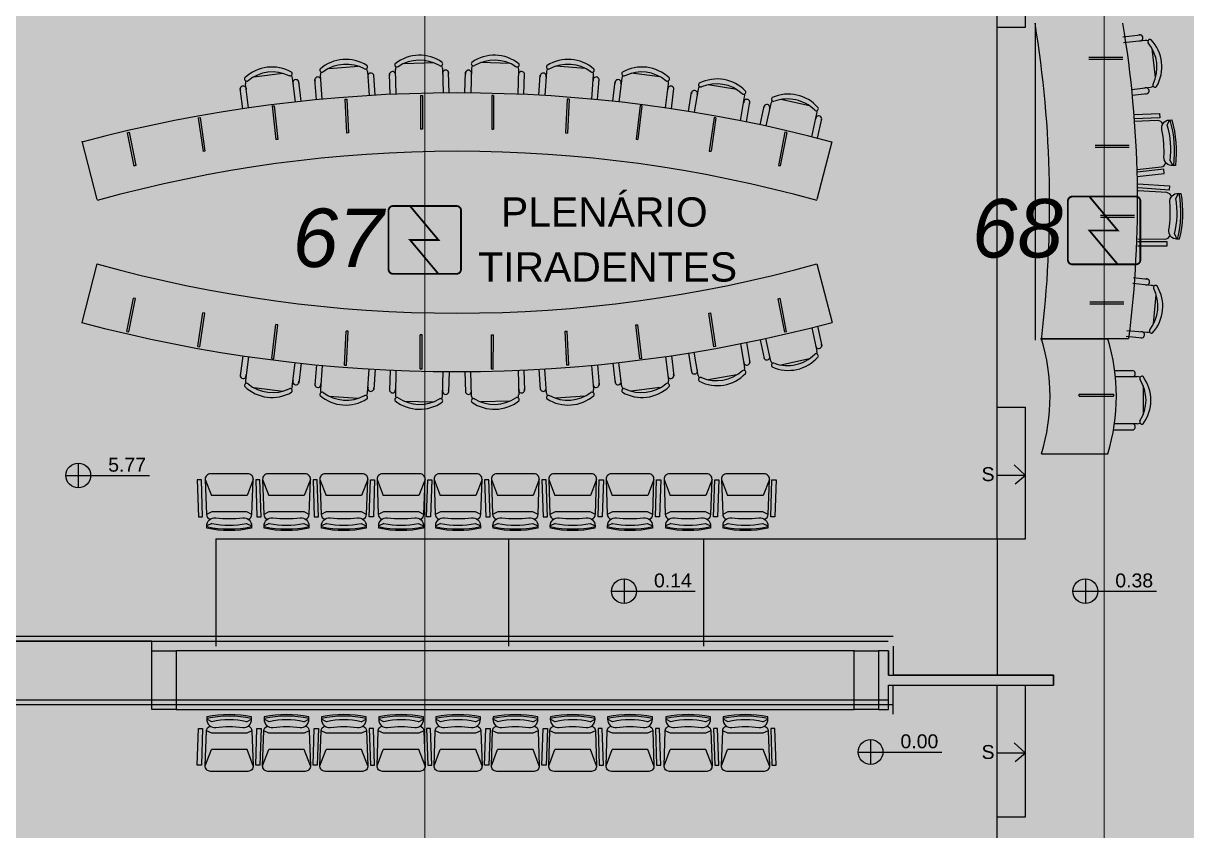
# Model space of a CAD drawing. Header units: metres. Extents: x -331 to 2982, y 362 to 2539.
# Drawn here: x 858.07 to 869.99, y 1569.88 to 1578.16 of the extents above; entities that cross this region are included whole.
import ezdxf

# ---------------------------------------------------------------- set-up
doc = ezdxf.new("R2010")
doc.units = ezdxf.units.M
doc.layers.add('_salas', color=251, linetype='Continuous', plot=False)
for name, color, linetype in [('ALV', 251, 'Continuous'), ('Cota Nivel', 251, 'Continuous'), ('Det', 251, 'Continuous'), ('DET. FUMAÇA', 1, 'Continuous'), ('Div', 251, 'Continuous'), ('Est', 251, 'Continuous'), ('Mob', 251, 'Continuous'), ('Pis', 251, 'Continuous'), ('Texto_Salas', 251, 'Continuous')]:
    doc.layers.add(name, color=color, linetype=linetype)
doc.styles.add('ALESP1', font='arial.ttf')
doc.styles.add('DESTAQUE', font='arial.ttf', dxfattribs={"height": 0.4})
doc.styles.add('X3G_ENTITY_1416AA13', font='arial.ttf', dxfattribs={"height": 0.6})
doc.styles.add('X3G_ENTITY_1416AA1C', font='arial.ttf', dxfattribs={"height": 0.6})

# ---------------------------------------------------------------- blocks, each defined once
blk = doc.blocks.new('Detector de fumaça')
at = {"layer": 'DET. FUMAÇA', "linetype": 'Continuous', "lineweight": 15, "const_width": 0.0187}
blk.add_lwpolyline([(774.599, 539.816), (775.249, 539.816, -0.414214), (775.296, 539.769), (775.296, 539.167, -0.414214), (775.249, 539.12), (774.599, 539.12, -0.414214), (774.553, 539.167), (774.553, 539.769, -0.414214)], format="xyb", close=True, dxfattribs=at)
blk.add_lwpolyline([(774.773, 539.816), (775.064, 539.468), (774.773, 539.468), (775.064, 539.12)], dxfattribs=at)

msp = doc.modelspace()

# ---------------------------------------------------------------- hatches: boundary and pattern name
at = {"layer": '_salas', "transparency": 33554559}
h = msp.add_hatch(color=256, dxfattribs=at)
h.dxf.hatch_style = 1
h.paths.add_polyline_path([(870.318, 1588.071), (866.698, 1588.071), (849.658, 1588.071), (849.658, 1588.221), (849.558, 1588.221), (849.558, 1587.643), (849.558, 1576.021), (849.558, 1572.371), (849.558, 1563.321), (850.458, 1563.321), (850.458, 1556.077), (849.233, 1556.077), (849.233, 1556.971), (849.583, 1556.971), (849.583, 1557.071), (849.183, 1557.071), (846.433, 1557.071), (846.033, 1557.071), (846.033, 1556.971), (846.383, 1556.971), (846.383, 1556.077), (845.258, 1556.077), (845.258, 1560.771), (818.108, 1560.771), (818.108, 1560.671), (818.108, 1552.611), (870.318, 1552.611)])
h = msp.add_hatch(color=256, dxfattribs=at)
h.dxf.hatch_style = 1
h.paths.add_polyline_path([(870.339, 1587.991), (866.719, 1587.991), (849.679, 1587.991), (849.679, 1588.141), (849.579, 1588.141), (849.579, 1587.563), (849.579, 1575.941), (849.579, 1572.291), (849.579, 1563.241), (850.479, 1563.241), (850.479, 1555.997), (849.254, 1555.997), (849.254, 1556.891), (849.604, 1556.891), (849.604, 1556.991), (849.204, 1556.991), (846.454, 1556.991), (846.054, 1556.991), (846.054, 1556.891), (846.404, 1556.891), (846.404, 1555.997), (845.279, 1555.997), (845.279, 1560.691), (818.129, 1560.691), (818.129, 1560.591), (818.129, 1552.531), (870.339, 1552.531)])
at = {"layer": 'Cota Nivel', "ltscale": 0.8}
h = msp.add_hatch(color=251, dxfattribs=at)
h.paths.add_polyline_path([(858.629, 1573.521), (858.629, 1573.647, 0.414214), (858.503, 1573.521)])
h.paths.add_polyline_path([(858.629, 1573.394, 0.414214), (858.756, 1573.521), (858.629, 1573.521)])
h = msp.add_hatch(color=251, dxfattribs=at)
h.paths.add_polyline_path([(864.224, 1572.334), (864.224, 1572.46, 0.414214), (864.098, 1572.334)])
h.paths.add_polyline_path([(864.224, 1572.207, 0.414214), (864.351, 1572.334), (864.224, 1572.334)])
h = msp.add_hatch(color=251, dxfattribs=at)
h.paths.add_polyline_path([(868.953, 1572.334), (868.953, 1572.46, 0.414214), (868.826, 1572.334)])
h.paths.add_polyline_path([(868.953, 1572.207, 0.414214), (869.08, 1572.334), (868.953, 1572.334)])
h = msp.add_hatch(color=251, dxfattribs=at)
h.paths.add_polyline_path([(866.751, 1570.684), (866.751, 1570.81, 0.414214), (866.624, 1570.684)])
h.paths.add_polyline_path([(866.751, 1570.557, 0.414214), (866.878, 1570.684), (866.751, 1570.684)])

# ---------------------------------------------------------------- linework, layer by layer
at = {"layer": '_salas'}
msp.add_line((868.438, 1578.16), (868.438, 1574.91), dxfattribs=at)
at = {"layer": 'ALV', "color": 251}
for p, q in [((868.339, 1573.521), (868.224, 1573.63)), ((868.339, 1573.521), (868.049, 1573.521)), ((868.339, 1573.521), (868.232, 1573.432)), ((849.558, 1571.871), (866.983, 1571.871)), ((849.658, 1571.821), (866.933, 1571.821)), ((866.984, 1571.771), (866.984, 1571.471)), ((866.934, 1571.721), (866.834, 1571.721)), ((866.934, 1571.721), (866.934, 1571.471)), ((866.934, 1571.471), (866.934, 1571.721)), ((866.934, 1571.471), (868.626, 1571.471)), ((868.626, 1571.471), (866.984, 1571.471)), ((868.626, 1571.471), (868.626, 1571.371)), ((868.626, 1571.371), (868.626, 1571.471)), ((866.934, 1571.371), (868.626, 1571.371)), ((866.934, 1571.121), (866.934, 1571.371)), ((866.984, 1571.071), (866.984, 1571.371)), ((866.984, 1571.371), (868.626, 1571.371)), ((849.558, 1571.171), (866.983, 1571.171)), ((849.658, 1571.221), (866.933, 1571.221)), ((866.834, 1571.121), (866.934, 1571.121))]:
    msp.add_line(p, q, dxfattribs=at)
for points in [[(859.383, 1571.821), (852.433, 1571.821), (852.433, 1571.221), (859.383, 1571.221)], [(866.584, 1571.721), (859.634, 1571.721), (859.634, 1571.121), (866.584, 1571.121)]]:
    msp.add_lwpolyline(points, close=True, dxfattribs=at)
at = {"layer": 'Cota Nivel', "color": 251, "ltscale": 0.8}
for p, q in [((858.629, 1573.647), (858.629, 1573.394)), ((858.503, 1573.521), (859.36, 1573.521)), ((864.224, 1572.46), (864.224, 1572.207)), ((868.953, 1572.46), (868.953, 1572.207)), ((864.098, 1572.334), (864.954, 1572.334)), ((868.826, 1572.334), (869.683, 1572.334)), ((866.751, 1570.81), (866.751, 1570.557)), ((866.624, 1570.684), (867.481, 1570.684))]:
    msp.add_line(p, q, dxfattribs=at)
for centre in [(858.629, 1573.521), (864.224, 1572.334), (868.953, 1572.334), (866.751, 1570.684)]:
    msp.add_circle(centre, 0.127, dxfattribs=at)
at = {"layer": 'Det', "color": 251}
for q in [(868.049, 1570.671), (868.224, 1570.78), (868.232, 1570.582)]:
    msp.add_line((868.339, 1570.671), q, dxfattribs=at)
at = {"layer": 'Div', "color": 150, "linetype": 'Continuous', "lineweight": 0}
for p, q in [((862.181, 1584.348), (862.181, 1567.643)), ((869.145, 1567.643), (869.145, 1583.98))]:
    msp.add_line(p, q, dxfattribs=at)
at = {"layer": 'Est', "color": 251}
for points in [[(859.384, 1571.121), (859.384, 1571.721), (859.634, 1571.721), (859.634, 1571.121)], [(866.584, 1571.121), (866.584, 1571.721), (866.834, 1571.721), (866.834, 1571.121)]]:
    msp.add_lwpolyline(points, close=True, dxfattribs=at)
at = {"layer": 'Mob', "color": 251}
for p, q in [((869.337, 1578.019), (869.517, 1578.04)), ((869.567, 1577.984), (869.344, 1577.958)), ((869.672, 1577.602), (869.637, 1577.9)), ((861.2, 1577.697), (861.498, 1577.719)), ((861.97, 1577.748), (862.269, 1577.756)), ((863.054, 1577.748), (862.755, 1577.756)), ((863.824, 1577.697), (863.525, 1577.719)), ((860.428, 1577.61), (860.725, 1577.646)), ((860.823, 1577.598), (860.853, 1577.353)), ((861.071, 1577.376), (861.055, 1577.583)), ((861.131, 1577.382), (861.112, 1577.63)), ((861.594, 1577.666), (861.612, 1577.419)), ((861.673, 1577.422), (861.658, 1577.628)), ((861.826, 1577.43), (861.82, 1577.641)), ((861.887, 1577.433), (861.88, 1577.685)), ((862.362, 1577.698), (862.369, 1577.445)), ((862.43, 1577.446), (862.424, 1577.657)), ((862.593, 1577.446), (862.599, 1577.657)), ((862.661, 1577.698), (862.654, 1577.445)), ((863.137, 1577.433), (863.144, 1577.685)), ((863.197, 1577.43), (863.203, 1577.641)), ((863.35, 1577.422), (863.365, 1577.628)), ((863.43, 1577.666), (863.411, 1577.419)), ((863.893, 1577.382), (863.911, 1577.63)), ((863.953, 1577.376), (863.968, 1577.583)), ((864.2, 1577.598), (864.17, 1577.353)), ((864.595, 1577.61), (864.298, 1577.646)), ((860.315, 1577.283), (860.29, 1577.49)), ((860.374, 1577.292), (860.344, 1577.539)), ((860.914, 1577.36), (860.889, 1577.563)), ((864.109, 1577.36), (864.134, 1577.563)), ((864.649, 1577.292), (864.679, 1577.539)), ((864.709, 1577.283), (864.734, 1577.49)), ((864.985, 1577.485), (864.944, 1577.246)), ((865.38, 1577.479), (865.085, 1577.529)), ((869.428, 1577.481), (869.622, 1577.503)), ((864.884, 1577.256), (864.917, 1577.453)), ((865.419, 1577.16), (865.46, 1577.404)), ((865.478, 1577.148), (865.513, 1577.352)), ((866.124, 1577.313), (865.832, 1577.377)), ((869.434, 1577.421), (869.587, 1577.438)), ((865.619, 1577.119), (865.661, 1577.31)), ((865.73, 1577.338), (865.678, 1577.106)), ((866.149, 1576.995), (866.201, 1577.235)), ((866.207, 1576.981), (866.251, 1577.18)), ((869.793, 1577.113), (869.814, 1577.167)), ((869.822, 1576.75), (869.851, 1576.7)), ((869.88, 1576.362), (869.907, 1576.414)), ((869.867, 1575.998), (869.89, 1575.945)), ((869.628, 1575.471), (869.439, 1575.489)), ((869.445, 1575.55), (869.591, 1575.536)), ((869.651, 1575.075), (869.68, 1575.374)), ((866.148, 1575.036), (866.201, 1574.797)), ((866.207, 1575.051), (866.251, 1574.852)), ((869.379, 1575.009), (869.582, 1574.99)), ((865.419, 1574.872), (865.46, 1574.628)), ((865.478, 1574.884), (865.513, 1574.68)), ((865.619, 1574.913), (865.661, 1574.722)), ((865.729, 1574.694), (865.678, 1574.926)), ((869.37, 1574.949), (869.534, 1574.933)), ((860.315, 1574.749), (860.289, 1574.542)), ((860.374, 1574.74), (860.344, 1574.493)), ((864.649, 1574.74), (864.679, 1574.493)), ((864.709, 1574.749), (864.734, 1574.542)), ((864.884, 1574.776), (864.917, 1574.579)), ((864.984, 1574.547), (864.944, 1574.786)), ((860.823, 1574.434), (860.853, 1574.678)), ((860.914, 1574.672), (860.889, 1574.469)), ((861.071, 1574.656), (861.055, 1574.449)), ((861.131, 1574.65), (861.112, 1574.402)), ((861.594, 1574.366), (861.612, 1574.613)), ((861.673, 1574.61), (861.658, 1574.404)), ((861.826, 1574.602), (861.82, 1574.391)), ((863.197, 1574.602), (863.203, 1574.391)), ((863.35, 1574.61), (863.365, 1574.404)), ((863.429, 1574.366), (863.411, 1574.613)), ((863.892, 1574.65), (863.911, 1574.402)), ((863.953, 1574.656), (863.968, 1574.449)), ((864.109, 1574.672), (864.134, 1574.469)), ((864.2, 1574.434), (864.17, 1574.678)), ((866.124, 1574.719), (865.832, 1574.654)), ((861.886, 1574.599), (861.88, 1574.347)), ((862.362, 1574.334), (862.369, 1574.587)), ((862.43, 1574.586), (862.424, 1574.375)), ((862.593, 1574.586), (862.599, 1574.375)), ((862.661, 1574.334), (862.654, 1574.587)), ((863.137, 1574.599), (863.144, 1574.347)), ((865.38, 1574.553), (865.085, 1574.503)), ((869.253, 1574.596), (869.442, 1574.596)), ((869.26, 1574.535), (869.485, 1574.535)), ((860.428, 1574.422), (860.725, 1574.385)), ((864.595, 1574.422), (864.298, 1574.385)), ((869.545, 1574.443), (869.545, 1574.143)), ((861.199, 1574.335), (861.498, 1574.313)), ((861.97, 1574.284), (862.269, 1574.276)), ((863.054, 1574.284), (862.755, 1574.276)), ((863.824, 1574.335), (863.525, 1574.313)), ((869.484, 1574.051), (869.251, 1574.051)), ((869.241, 1573.99), (869.441, 1573.99)), ((859.931, 1573.481), (859.994, 1573.315)), ((860.519, 1573.481), (860.581, 1573.315)), ((861.106, 1573.481), (861.169, 1573.315)), ((861.694, 1573.481), (861.756, 1573.315)), ((862.277, 1573.481), (862.34, 1573.315)), ((862.865, 1573.481), (862.928, 1573.315)), ((863.452, 1573.481), (863.515, 1573.315)), ((864.04, 1573.481), (864.103, 1573.315)), ((864.635, 1573.481), (864.698, 1573.315)), ((865.223, 1573.481), (865.286, 1573.315)), ((859.997, 1573.148), (859.943, 1573.122)), ((860.356, 1573.148), (859.997, 1573.148)), ((860.41, 1573.122), (860.356, 1573.148)), ((860.584, 1573.148), (860.53, 1573.122)), ((860.944, 1573.148), (860.584, 1573.148)), ((860.997, 1573.122), (860.944, 1573.148)), ((861.172, 1573.148), (861.118, 1573.122)), ((861.531, 1573.148), (861.172, 1573.148)), ((861.585, 1573.122), (861.531, 1573.148)), ((861.759, 1573.148), (861.705, 1573.122)), ((862.119, 1573.148), (861.759, 1573.148)), ((862.172, 1573.122), (862.119, 1573.148)), ((862.343, 1573.148), (862.289, 1573.122)), ((862.702, 1573.148), (862.343, 1573.148)), ((862.756, 1573.122), (862.702, 1573.148)), ((862.93, 1573.148), (862.877, 1573.122)), ((863.29, 1573.148), (862.93, 1573.148)), ((863.344, 1573.122), (863.29, 1573.148)), ((863.518, 1573.148), (863.464, 1573.122)), ((863.877, 1573.148), (863.518, 1573.148)), ((863.931, 1573.122), (863.877, 1573.148)), ((864.105, 1573.148), (864.052, 1573.122)), ((864.465, 1573.148), (864.105, 1573.148)), ((864.519, 1573.122), (864.465, 1573.148)), ((864.701, 1573.148), (864.647, 1573.122)), ((865.06, 1573.148), (864.701, 1573.148)), ((865.114, 1573.122), (865.06, 1573.148)), ((865.288, 1573.148), (865.235, 1573.122)), ((865.648, 1573.148), (865.288, 1573.148)), ((865.702, 1573.122), (865.648, 1573.148)), ((859.998, 1573.028), (859.947, 1573.004)), ((860.355, 1573.028), (860.406, 1573.004)), ((860.585, 1573.028), (860.534, 1573.004)), ((860.942, 1573.028), (860.993, 1573.004)), ((861.173, 1573.028), (861.122, 1573.004)), ((861.53, 1573.028), (861.581, 1573.004)), ((861.761, 1573.028), (861.709, 1573.004)), ((862.117, 1573.028), (862.169, 1573.004)), ((862.344, 1573.028), (862.293, 1573.004)), ((862.701, 1573.028), (862.752, 1573.004)), ((862.932, 1573.028), (862.88, 1573.004)), ((863.289, 1573.028), (863.34, 1573.004)), ((863.519, 1573.028), (863.468, 1573.004)), ((863.876, 1573.028), (863.927, 1573.004)), ((864.107, 1573.028), (864.056, 1573.004)), ((864.464, 1573.028), (864.515, 1573.004)), ((864.702, 1573.028), (864.651, 1573.004)), ((865.059, 1573.028), (865.11, 1573.004)), ((865.29, 1573.028), (865.239, 1573.004)), ((865.647, 1573.028), (865.698, 1573.004)), ((859.998, 1570.995), (859.947, 1571.02)), ((860.355, 1570.995), (860.406, 1571.02)), ((860.585, 1570.995), (860.534, 1571.02)), ((860.942, 1570.995), (860.993, 1571.02)), ((861.173, 1570.995), (861.122, 1571.02)), ((861.53, 1570.995), (861.581, 1571.02)), ((861.761, 1570.995), (861.709, 1571.02)), ((862.117, 1570.995), (862.169, 1571.02)), ((862.344, 1570.995), (862.293, 1571.02)), ((862.701, 1570.995), (862.752, 1571.02)), ((862.932, 1570.995), (862.88, 1571.02)), ((863.289, 1570.995), (863.34, 1571.02)), ((863.519, 1570.995), (863.468, 1571.02)), ((863.876, 1570.995), (863.927, 1571.02)), ((864.107, 1570.995), (864.056, 1571.02)), ((864.464, 1570.995), (864.515, 1571.02)), ((864.702, 1570.995), (864.651, 1571.02)), ((865.059, 1570.995), (865.11, 1571.02)), ((865.29, 1570.995), (865.239, 1571.02)), ((865.647, 1570.995), (865.698, 1571.02)), ((859.997, 1570.876), (859.943, 1570.902)), ((860.356, 1570.876), (859.997, 1570.876)), ((860.41, 1570.902), (860.356, 1570.876)), ((860.584, 1570.876), (860.53, 1570.902)), ((860.944, 1570.876), (860.584, 1570.876)), ((860.997, 1570.902), (860.944, 1570.876)), ((861.172, 1570.876), (861.118, 1570.902)), ((861.531, 1570.876), (861.172, 1570.876)), ((861.585, 1570.902), (861.531, 1570.876)), ((861.759, 1570.876), (861.705, 1570.902)), ((862.119, 1570.876), (861.759, 1570.876)), ((862.172, 1570.902), (862.119, 1570.876)), ((862.343, 1570.876), (862.289, 1570.902)), ((862.702, 1570.876), (862.343, 1570.876)), ((862.756, 1570.902), (862.702, 1570.876)), ((862.93, 1570.876), (862.877, 1570.902)), ((863.29, 1570.876), (862.93, 1570.876)), ((863.344, 1570.902), (863.29, 1570.876)), ((863.518, 1570.876), (863.464, 1570.902)), ((863.877, 1570.876), (863.518, 1570.876)), ((863.931, 1570.902), (863.877, 1570.876)), ((864.105, 1570.876), (864.052, 1570.902)), ((864.465, 1570.876), (864.105, 1570.876)), ((864.519, 1570.902), (864.465, 1570.876)), ((864.701, 1570.876), (864.647, 1570.902)), ((865.06, 1570.876), (864.701, 1570.876)), ((865.114, 1570.902), (865.06, 1570.876)), ((865.288, 1570.876), (865.235, 1570.902)), ((865.648, 1570.876), (865.288, 1570.876)), ((865.702, 1570.902), (865.648, 1570.876)), ((859.931, 1570.543), (859.994, 1570.709)), ((860.519, 1570.543), (860.581, 1570.709)), ((861.106, 1570.543), (861.169, 1570.709)), ((861.694, 1570.543), (861.756, 1570.709)), ((862.277, 1570.543), (862.34, 1570.709)), ((862.865, 1570.543), (862.928, 1570.709)), ((863.452, 1570.543), (863.515, 1570.709)), ((864.04, 1570.543), (864.103, 1570.709)), ((864.635, 1570.543), (864.698, 1570.709)), ((865.223, 1570.543), (865.286, 1570.709))]:
    msp.add_line(p, q, dxfattribs=at)
at = {"layer": 'Mob', "color": 251, "ltscale": 0.8}
for p, q in [((868.988, 1577.811), (869.336, 1577.811)), ((868.988, 1577.791), (869.336, 1577.791)), ((861.362, 1577.381), (861.382, 1577.382)), ((861.362, 1577.381), (861.379, 1577.033)), ((861.382, 1577.382), (861.399, 1577.034)), ((862.137, 1577.42), (862.137, 1577.072)), ((862.137, 1577.42), (862.157, 1577.42)), ((862.157, 1577.42), (862.157, 1577.072)), ((862.867, 1577.42), (862.867, 1577.072)), ((862.887, 1577.42), (862.867, 1577.42)), ((862.887, 1577.42), (862.887, 1577.072)), ((863.642, 1577.382), (863.624, 1577.034)), ((863.662, 1577.381), (863.642, 1577.382)), ((863.662, 1577.381), (863.644, 1577.033)), ((860.616, 1577.312), (860.636, 1577.314)), ((860.616, 1577.312), (860.656, 1576.966)), ((860.636, 1577.314), (860.676, 1576.968)), ((864.388, 1577.315), (864.348, 1576.969)), ((864.407, 1577.313), (864.367, 1576.967)), ((864.407, 1577.313), (864.388, 1577.315)), ((859.857, 1577.19), (859.877, 1577.193)), ((859.857, 1577.19), (859.908, 1576.845)), ((859.877, 1577.193), (859.928, 1576.848)), ((865.147, 1577.193), (865.096, 1576.849)), ((865.166, 1577.191), (865.116, 1576.846)), ((865.166, 1577.191), (865.147, 1577.193)), ((859.131, 1577.037), (859.15, 1577.041)), ((859.131, 1577.037), (859.198, 1576.695)), ((859.15, 1577.041), (859.218, 1576.699)), ((861.399, 1577.034), (861.379, 1577.033)), ((862.157, 1577.072), (862.137, 1577.072)), ((862.867, 1577.072), (862.887, 1577.072)), ((863.624, 1577.034), (863.644, 1577.033)), ((865.873, 1577.041), (865.806, 1576.7)), ((865.893, 1577.038), (865.826, 1576.696)), ((865.893, 1577.038), (865.873, 1577.041)), ((858.665, 1576.951), (858.821, 1576.351)), ((860.676, 1576.968), (860.656, 1576.966)), ((864.348, 1576.969), (864.367, 1576.967)), ((866.354, 1576.942), (866.201, 1576.351)), ((869.054, 1576.91), (869.402, 1576.91)), ((869.054, 1576.89), (869.402, 1576.89)), ((859.928, 1576.848), (859.908, 1576.845)), ((865.096, 1576.849), (865.116, 1576.846)), ((859.218, 1576.699), (859.198, 1576.695)), ((865.806, 1576.7), (865.826, 1576.696)), ((869.107, 1576.191), (869.456, 1576.191)), ((869.107, 1576.171), (869.456, 1576.171)), ((858.821, 1575.691), (858.665, 1575.091)), ((866.201, 1575.691), (866.357, 1575.091)), ((859.128, 1574.997), (859.196, 1575.339)), ((859.148, 1574.993), (859.215, 1575.335)), ((859.215, 1575.335), (859.196, 1575.339)), ((865.803, 1575.334), (865.823, 1575.338)), ((865.871, 1574.992), (865.803, 1575.334)), ((865.89, 1574.996), (865.823, 1575.338)), ((868.999, 1575.302), (869.348, 1575.302)), ((868.999, 1575.282), (869.348, 1575.282)), ((859.855, 1574.844), (859.905, 1575.188)), ((859.874, 1574.841), (859.925, 1575.185)), ((859.925, 1575.185), (859.905, 1575.188)), ((865.094, 1575.185), (865.113, 1575.188)), ((865.144, 1574.84), (865.094, 1575.185)), ((865.164, 1574.843), (865.113, 1575.188)), ((859.128, 1574.997), (859.148, 1574.993)), ((860.614, 1574.722), (860.654, 1575.068)), ((860.633, 1574.719), (860.674, 1575.065)), ((860.674, 1575.065), (860.654, 1575.068)), ((861.359, 1574.653), (861.377, 1575.001)), ((861.397, 1575), (861.377, 1575.001)), ((861.379, 1574.652), (861.397, 1575)), ((862.134, 1574.614), (862.134, 1574.962)), ((862.154, 1574.962), (862.134, 1574.962)), ((862.154, 1574.614), (862.154, 1574.962)), ((862.864, 1574.613), (862.865, 1574.962)), ((862.865, 1574.962), (862.885, 1574.962)), ((862.884, 1574.613), (862.885, 1574.962)), ((863.622, 1575), (863.642, 1575.001)), ((863.639, 1574.652), (863.622, 1575)), ((863.659, 1574.653), (863.642, 1575.001)), ((864.345, 1575.065), (864.365, 1575.067)), ((864.385, 1574.719), (864.345, 1575.065)), ((864.405, 1574.721), (864.365, 1575.067)), ((865.89, 1574.996), (865.871, 1574.992)), ((859.855, 1574.844), (859.874, 1574.841)), ((865.164, 1574.843), (865.144, 1574.84)), ((869.394, 1574.923), (868.494, 1574.923)), ((868.503, 1574.923), (869.183, 1574.923)), ((860.614, 1574.722), (860.633, 1574.719)), ((864.405, 1574.721), (864.385, 1574.719)), ((861.359, 1574.653), (861.379, 1574.652)), ((862.134, 1574.614), (862.154, 1574.614)), ((862.884, 1574.613), (862.864, 1574.613)), ((863.659, 1574.653), (863.639, 1574.652)), ((868.891, 1574.355), (869.24, 1574.355)), ((868.891, 1574.335), (868.891, 1574.355)), ((868.891, 1574.335), (869.24, 1574.335)), ((869.24, 1574.355), (869.24, 1574.335)), ((868.503, 1573.743), (869.183, 1573.743))]:
    msp.add_line(p, q, dxfattribs=at)
at = {"layer": 'Mob', "color": 251}
for points in [[(869.452, 1577.222), (869.713, 1577.233), (869.716, 1577.19), (869.455, 1577.178)], [(869.485, 1576.587), (869.76, 1576.618), (869.757, 1576.662), (869.484, 1576.631)], [(869.492, 1576.514), (869.814, 1576.491), (869.812, 1576.447), (869.494, 1576.47)], [(869.489, 1575.875), (869.791, 1575.875), (869.793, 1575.918), (869.491, 1575.919)], [(860.422, 1573.481), (860.359, 1573.315), (859.994, 1573.315)], [(861.009, 1573.481), (860.946, 1573.315), (860.581, 1573.315)], [(861.597, 1573.481), (861.534, 1573.315), (861.169, 1573.315)], [(862.184, 1573.481), (862.122, 1573.315), (861.756, 1573.315)], [(862.768, 1573.481), (862.705, 1573.315), (862.34, 1573.315)], [(863.355, 1573.481), (863.293, 1573.315), (862.928, 1573.315)], [(863.943, 1573.481), (863.88, 1573.315), (863.515, 1573.315)], [(864.531, 1573.481), (864.468, 1573.315), (864.103, 1573.315)], [(865.126, 1573.481), (865.063, 1573.315), (864.698, 1573.315)], [(865.714, 1573.481), (865.651, 1573.315), (865.286, 1573.315)], [(860.422, 1570.543), (860.359, 1570.709), (859.994, 1570.709)], [(861.009, 1570.543), (860.946, 1570.709), (860.581, 1570.709)], [(861.597, 1570.543), (861.534, 1570.709), (861.169, 1570.709)], [(862.184, 1570.543), (862.122, 1570.709), (861.756, 1570.709)], [(862.768, 1570.543), (862.705, 1570.709), (862.34, 1570.709)], [(863.355, 1570.543), (863.293, 1570.709), (862.928, 1570.709)], [(863.943, 1570.543), (863.88, 1570.709), (863.515, 1570.709)], [(864.531, 1570.543), (864.468, 1570.709), (864.103, 1570.709)], [(865.126, 1570.543), (865.063, 1570.709), (864.698, 1570.709)], [(865.714, 1570.543), (865.651, 1570.709), (865.286, 1570.709)]]:
    msp.add_lwpolyline(points, dxfattribs=at)
for points in [[(869.747, 1577.126, 0.320836), (869.693, 1577.161), (869.457, 1577.151)], [(869.483, 1576.659), (869.73, 1576.686, 0.320836), (869.778, 1576.73)], [(869.835, 1576.381, 0.320836), (869.787, 1576.422), (869.494, 1576.442)], [(869.492, 1575.947), (869.769, 1575.946, 0.320836), (869.821, 1575.983)], [(860.371, 1573.073, 0.320836), (860.41, 1573.122), (860.422, 1573.481, 0.430564), (860.368, 1573.538), (859.985, 1573.538, 0.430564), (859.931, 1573.481), (859.943, 1573.122, 0.320836), (859.981, 1573.073)], [(860.959, 1573.073, 0.320836), (860.997, 1573.122), (861.009, 1573.481, 0.430564), (860.955, 1573.538), (860.572, 1573.538, 0.430564), (860.519, 1573.481), (860.53, 1573.122, 0.320836), (860.569, 1573.073)], [(861.546, 1573.073, 0.320836), (861.585, 1573.122), (861.597, 1573.481, 0.430564), (861.543, 1573.538), (861.16, 1573.538, 0.430564), (861.106, 1573.481), (861.118, 1573.122, 0.320836), (861.157, 1573.073)], [(862.134, 1573.073, 0.320836), (862.172, 1573.122), (862.184, 1573.481, 0.430564), (862.131, 1573.538), (861.747, 1573.538, 0.430564), (861.694, 1573.481), (861.705, 1573.122, 0.320836), (861.744, 1573.073)], [(862.717, 1573.073, 0.320836), (862.756, 1573.122), (862.768, 1573.481, 0.430564), (862.714, 1573.538), (862.331, 1573.538, 0.430564), (862.277, 1573.481), (862.289, 1573.122, 0.320836), (862.328, 1573.073)], [(863.305, 1573.073, 0.320836), (863.344, 1573.122), (863.355, 1573.481, 0.430564), (863.302, 1573.538), (862.919, 1573.538, 0.430564), (862.865, 1573.481), (862.877, 1573.122, 0.320836), (862.915, 1573.073)], [(863.892, 1573.073, 0.320836), (863.931, 1573.122), (863.943, 1573.481, 0.430564), (863.889, 1573.538), (863.506, 1573.538, 0.430564), (863.452, 1573.481), (863.464, 1573.122, 0.320836), (863.503, 1573.073)], [(864.48, 1573.073, 0.320836), (864.519, 1573.122), (864.531, 1573.481, 0.430564), (864.477, 1573.538), (864.094, 1573.538, 0.430564), (864.04, 1573.481), (864.052, 1573.122, 0.320836), (864.09, 1573.073)], [(865.075, 1573.073, 0.320836), (865.114, 1573.122), (865.126, 1573.481, 0.430564), (865.072, 1573.538), (864.689, 1573.538, 0.430564), (864.635, 1573.481), (864.647, 1573.122, 0.320836), (864.686, 1573.073)], [(865.663, 1573.073, 0.320836), (865.702, 1573.122), (865.714, 1573.481, 0.430564), (865.66, 1573.538), (865.277, 1573.538, 0.430564), (865.223, 1573.481), (865.235, 1573.122, 0.320836), (865.273, 1573.073)], [(860.371, 1570.951, -0.320836), (860.41, 1570.902), (860.422, 1570.543, -0.430564), (860.368, 1570.486), (859.985, 1570.486, -0.430564), (859.931, 1570.543), (859.943, 1570.902, -0.320836), (859.981, 1570.951)], [(860.959, 1570.951, -0.320836), (860.997, 1570.902), (861.009, 1570.543, -0.430564), (860.955, 1570.486), (860.572, 1570.486, -0.430564), (860.519, 1570.543), (860.53, 1570.902, -0.320836), (860.569, 1570.951)], [(861.546, 1570.951, -0.320836), (861.585, 1570.902), (861.597, 1570.543, -0.430564), (861.543, 1570.486), (861.16, 1570.486, -0.430564), (861.106, 1570.543), (861.118, 1570.902, -0.320836), (861.157, 1570.951)], [(862.134, 1570.951, -0.320836), (862.172, 1570.902), (862.184, 1570.543, -0.430564), (862.131, 1570.486), (861.747, 1570.486, -0.430564), (861.694, 1570.543), (861.705, 1570.902, -0.320836), (861.744, 1570.951)], [(862.717, 1570.951, -0.320836), (862.756, 1570.902), (862.768, 1570.543, -0.430564), (862.714, 1570.486), (862.331, 1570.486, -0.430564), (862.277, 1570.543), (862.289, 1570.902, -0.320836), (862.328, 1570.951)], [(863.305, 1570.951, -0.320836), (863.344, 1570.902), (863.355, 1570.543, -0.430564), (863.302, 1570.486), (862.919, 1570.486, -0.430564), (862.865, 1570.543), (862.877, 1570.902, -0.320836), (862.915, 1570.951)], [(863.892, 1570.951, -0.320836), (863.931, 1570.902), (863.943, 1570.543, -0.430564), (863.889, 1570.486), (863.506, 1570.486, -0.430564), (863.452, 1570.543), (863.464, 1570.902, -0.320836), (863.503, 1570.951)], [(864.48, 1570.951, -0.320836), (864.519, 1570.902), (864.531, 1570.543, -0.430564), (864.477, 1570.486), (864.094, 1570.486, -0.430564), (864.04, 1570.543), (864.052, 1570.902, -0.320836), (864.09, 1570.951)], [(865.075, 1570.951, -0.320836), (865.114, 1570.902), (865.126, 1570.543, -0.430564), (865.072, 1570.486), (864.689, 1570.486, -0.430564), (864.635, 1570.543), (864.647, 1570.902, -0.320836), (864.686, 1570.951)], [(865.663, 1570.951, -0.320836), (865.702, 1570.902), (865.714, 1570.543, -0.430564), (865.66, 1570.486), (865.277, 1570.486, -0.430564), (865.223, 1570.543), (865.235, 1570.902, -0.320836), (865.273, 1570.951)]]:
    msp.add_lwpolyline(points, format="xyb", dxfattribs=at)
for points in [[(869.876, 1576.702), (869.851, 1576.7, -0.46106), (869.759, 1576.786, 0.062207), (869.737, 1577.068, -0.46106), (869.814, 1577.167), (869.839, 1577.168, -0.102212)], [(869.916, 1575.945), (869.89, 1575.945, -0.46106), (869.809, 1576.041, 0.062207), (869.819, 1576.324, -0.46106), (869.907, 1576.414), (869.932, 1576.412, -0.102212)], [(859.948, 1572.979), (859.947, 1573.004, -0.46106), (860.038, 1573.087, 0.062207), (860.315, 1573.087, -0.46106), (860.406, 1573.004), (860.405, 1572.979, -0.102212)], [(860.535, 1572.979), (860.534, 1573.004, -0.46106), (860.625, 1573.087, 0.062207), (860.903, 1573.087, -0.46106), (860.993, 1573.004), (860.993, 1572.979, -0.102212)], [(861.123, 1572.979), (861.122, 1573.004, -0.46106), (861.213, 1573.087, 0.062207), (861.49, 1573.087, -0.46106), (861.581, 1573.004), (861.58, 1572.979, -0.102212)], [(861.71, 1572.979), (861.709, 1573.004, -0.46106), (861.8, 1573.087, 0.062207), (862.078, 1573.087, -0.46106), (862.169, 1573.004), (862.168, 1572.979, -0.102212)], [(862.294, 1572.979), (862.293, 1573.004, -0.46106), (862.384, 1573.087, 0.062207), (862.661, 1573.087, -0.46106), (862.752, 1573.004), (862.751, 1572.979, -0.102212)], [(862.881, 1572.979), (862.88, 1573.004, -0.46106), (862.971, 1573.087, 0.062207), (863.249, 1573.087, -0.46106), (863.34, 1573.004), (863.339, 1572.979, -0.102212)], [(863.469, 1572.979), (863.468, 1573.004, -0.46106), (863.559, 1573.087, 0.062207), (863.836, 1573.087, -0.46106), (863.927, 1573.004), (863.926, 1572.979, -0.102212)], [(864.056, 1572.979), (864.056, 1573.004, -0.46106), (864.146, 1573.087, 0.062207), (864.424, 1573.087, -0.46106), (864.515, 1573.004), (864.514, 1572.979, -0.102212)], [(864.652, 1572.979), (864.651, 1573.004, -0.46106), (864.742, 1573.087, 0.062207), (865.019, 1573.087, -0.46106), (865.11, 1573.004), (865.109, 1572.979, -0.102212)], [(865.239, 1572.979), (865.239, 1573.004, -0.46106), (865.329, 1573.087, 0.062207), (865.607, 1573.087, -0.46106), (865.698, 1573.004), (865.697, 1572.979, -0.102212)], [(859.948, 1571.045), (859.947, 1571.02, 0.46106), (860.038, 1570.937, -0.062207), (860.315, 1570.937, 0.46106), (860.406, 1571.02), (860.405, 1571.045, 0.102212)], [(860.535, 1571.045), (860.534, 1571.02, 0.46106), (860.625, 1570.937, -0.062207), (860.903, 1570.937, 0.46106), (860.993, 1571.02), (860.993, 1571.045, 0.102212)], [(861.123, 1571.045), (861.122, 1571.02, 0.46106), (861.213, 1570.937, -0.062207), (861.49, 1570.937, 0.46106), (861.581, 1571.02), (861.58, 1571.045, 0.102212)], [(861.71, 1571.045), (861.709, 1571.02, 0.46106), (861.8, 1570.937, -0.062207), (862.078, 1570.937, 0.46106), (862.169, 1571.02), (862.168, 1571.045, 0.102212)], [(862.294, 1571.045), (862.293, 1571.02, 0.46106), (862.384, 1570.937, -0.062207), (862.661, 1570.937, 0.46106), (862.752, 1571.02), (862.751, 1571.045, 0.102212)], [(862.881, 1571.045), (862.88, 1571.02, 0.46106), (862.971, 1570.937, -0.062207), (863.249, 1570.937, 0.46106), (863.34, 1571.02), (863.339, 1571.045, 0.102212)], [(863.469, 1571.045), (863.468, 1571.02, 0.46106), (863.559, 1570.937, -0.062207), (863.836, 1570.937, 0.46106), (863.927, 1571.02), (863.926, 1571.045, 0.102212)], [(864.056, 1571.045), (864.056, 1571.02, 0.46106), (864.146, 1570.937, -0.062207), (864.424, 1570.937, 0.46106), (864.515, 1571.02), (864.514, 1571.045, 0.102212)], [(864.652, 1571.045), (864.651, 1571.02, 0.46106), (864.742, 1570.937, -0.062207), (865.019, 1570.937, 0.46106), (865.11, 1571.02), (865.109, 1571.045, 0.102212)], [(865.239, 1571.045), (865.239, 1571.02, 0.46106), (865.329, 1570.937, -0.062207), (865.607, 1570.937, 0.46106), (865.698, 1571.02), (865.697, 1571.045, 0.102212)]]:
    msp.add_lwpolyline(points, format="xyb", close=True, dxfattribs=at)
for points in [[(859.848, 1573.476), (859.86, 1573.098), (859.903, 1573.098), (859.891, 1573.476)], [(859.848, 1573.476), (859.86, 1573.098), (859.903, 1573.098), (859.891, 1573.476)], [(860.449, 1573.476), (860.461, 1573.098), (860.504, 1573.098), (860.492, 1573.476)], [(861.036, 1573.476), (861.049, 1573.098), (861.092, 1573.098), (861.079, 1573.476)], [(861.667, 1573.476), (861.654, 1573.098), (861.611, 1573.098), (861.624, 1573.476)], [(861.667, 1573.476), (861.654, 1573.098), (861.611, 1573.098), (861.624, 1573.476)], [(862.254, 1573.476), (862.241, 1573.098), (862.198, 1573.098), (862.211, 1573.476)], [(862.795, 1573.476), (862.808, 1573.098), (862.851, 1573.098), (862.838, 1573.476)], [(863.382, 1573.476), (863.395, 1573.098), (863.438, 1573.098), (863.425, 1573.476)], [(864.013, 1573.476), (864, 1573.098), (863.957, 1573.098), (863.97, 1573.476)], [(864.013, 1573.476), (864, 1573.098), (863.957, 1573.098), (863.97, 1573.476)], [(864.601, 1573.476), (864.588, 1573.098), (864.545, 1573.098), (864.557, 1573.476)], [(865.196, 1573.476), (865.183, 1573.098), (865.14, 1573.098), (865.153, 1573.476)], [(865.196, 1573.476), (865.183, 1573.098), (865.14, 1573.098), (865.153, 1573.476)], [(865.784, 1573.476), (865.771, 1573.098), (865.728, 1573.098), (865.74, 1573.476)], [(859.848, 1570.548), (859.86, 1570.926), (859.903, 1570.926), (859.891, 1570.548)], [(859.848, 1570.548), (859.86, 1570.926), (859.903, 1570.926), (859.891, 1570.548)], [(860.449, 1570.548), (860.461, 1570.926), (860.504, 1570.926), (860.492, 1570.548)], [(861.036, 1570.548), (861.049, 1570.926), (861.092, 1570.926), (861.079, 1570.548)], [(861.667, 1570.548), (861.654, 1570.926), (861.611, 1570.926), (861.624, 1570.548)], [(861.667, 1570.548), (861.654, 1570.926), (861.611, 1570.926), (861.624, 1570.548)], [(862.254, 1570.548), (862.241, 1570.926), (862.198, 1570.926), (862.211, 1570.548)], [(862.795, 1570.548), (862.808, 1570.926), (862.851, 1570.926), (862.838, 1570.548)], [(863.382, 1570.548), (863.395, 1570.926), (863.438, 1570.926), (863.425, 1570.548)], [(864.013, 1570.548), (864, 1570.926), (863.957, 1570.926), (863.97, 1570.548)], [(864.013, 1570.548), (864, 1570.926), (863.957, 1570.926), (863.97, 1570.548)], [(864.601, 1570.548), (864.588, 1570.926), (864.545, 1570.926), (864.557, 1570.548)], [(865.196, 1570.548), (865.183, 1570.926), (865.14, 1570.926), (865.153, 1570.548)], [(865.196, 1570.548), (865.183, 1570.926), (865.14, 1570.926), (865.153, 1570.548)], [(865.784, 1570.548), (865.771, 1570.926), (865.728, 1570.926), (865.74, 1570.548)]]:
    msp.add_lwpolyline(points, close=True, dxfattribs=at)
at = {"layer": 'Mob', "color": 251, "ltscale": 0.8}
for centre, radius, start, end in [((857.035, 1576.31), 11.552, 353.0389, 9.2157), ((858.262, 1576.332), 11.226, 352.7993, 9.3702), ((862.512, 1562.54), 14.905, 75.0606, 104.9593), ((862.513, 1563.115), 13.731, 74.4102, 105.5898), ((862.511, 1588.917), 13.731, 254.4102, 285.5898), ((862.509, 1589.491), 14.905, 255.0407, 284.9593), ((866.544, 1574.333), 2.047, 343.246, 16.754), ((867.224, 1574.333), 2.047, 343.246, 16.754)]:
    msp.add_arc(centre, radius, start, end, dxfattribs=at)
at = {"layer": 'Mob', "color": 251}
for centre, radius, start, end in [((869.512, 1578.009), 0.0315, 260.3796, 112.9), ((869.574, 1577.924), 0.0605, 69.0554, 96.6398), ((869.616, 1577.972), 0.0221, 59.9497, 218.6672), ((869.291, 1577.708), 0.396, 334.2155, 39.064), ((869.334, 1577.713), 0.403, 329.7699, 43.5097), ((862.128, 1577.43), 0.402, 54.7008, 128.4406), ((862.895, 1577.43), 0.402, 51.5594, 125.2992), ((860.615, 1577.309), 0.402, 60.0679, 133.8077), ((861.372, 1577.387), 0.402, 57.3599, 131.0997), ((861.376, 1577.344), 0.395, 61.8056, 126.6541), ((861.573, 1577.712), 0.0221, 242.2024, 40.9199), ((861.896, 1577.733), 0.0221, 144.8806, 303.5981), ((861.94, 1577.687), 0.0603, 153.9863, 181.5707), ((862.129, 1577.386), 0.395, 59.1465, 123.995), ((862.343, 1577.745), 0.0221, 239.5433, 38.2608), ((862.302, 1577.696), 0.0603, 1.5707, 29.1552), ((862.68, 1577.745), 0.0221, 141.7392, 300.4567), ((862.722, 1577.696), 0.0603, 150.8448, 178.4293), ((862.894, 1577.386), 0.395, 56.005, 120.8535), ((863.127, 1577.733), 0.0221, 236.4019, 35.1194), ((863.084, 1577.687), 0.0603, 358.4293, 26.0137), ((863.451, 1577.712), 0.0221, 139.0801, 297.7976), ((863.651, 1577.387), 0.402, 48.9003, 122.6401), ((863.648, 1577.344), 0.395, 53.3459, 118.1944), ((864.408, 1577.309), 0.402, 46.1923, 119.9321), ((860.356, 1577.588), 0.0221, 150.2478, 308.9652), ((860.621, 1577.265), 0.395, 64.5136, 129.3621), ((860.8, 1577.642), 0.0221, 244.9104, 43.6279), ((860.764, 1577.59), 0.0603, 6.9378, 34.5223), ((860.86, 1577.55), 0.0314, 350.6776, 203.198), ((861.086, 1577.577), 0.0314, 347.9696, 200.49), ((861.127, 1577.679), 0.0221, 147.5397, 306.2572), ((861.173, 1577.635), 0.0603, 156.6454, 184.2298), ((861.534, 1577.661), 0.0603, 4.2298, 31.8143), ((861.629, 1577.617), 0.0314, 347.9696, 200.49), ((861.851, 1577.633), 0.0314, 345.3105, 197.8309), ((862.395, 1577.647), 0.0314, 345.3105, 197.8309), ((862.629, 1577.647), 0.0314, 342.1691, 194.6895), ((863.173, 1577.633), 0.0314, 342.1691, 194.6895), ((863.395, 1577.617), 0.0314, 339.51, 192.0304), ((863.49, 1577.661), 0.0603, 148.1857, 175.7702), ((863.897, 1577.679), 0.0221, 233.7428, 32.4603), ((863.851, 1577.635), 0.0603, 355.7702, 23.3546), ((863.937, 1577.577), 0.0314, 339.51, 192.0304), ((864.163, 1577.55), 0.0314, 336.802, 189.3224), ((864.26, 1577.59), 0.0603, 145.4777, 173.0622), ((864.223, 1577.642), 0.0221, 136.3721, 295.0896), ((864.403, 1577.265), 0.395, 50.6379, 115.4864), ((864.667, 1577.588), 0.0221, 231.0348, 29.7522), ((865.179, 1577.186), 0.402, 43.5289, 117.2687), ((860.321, 1577.484), 0.0314, 350.6776, 203.198), ((860.404, 1577.547), 0.0603, 159.3534, 186.9378), ((864.703, 1577.484), 0.0314, 336.802, 189.3224), ((864.619, 1577.547), 0.0603, 353.0622, 20.6466), ((864.945, 1577.439), 0.0314, 334.1386, 186.659), ((865.044, 1577.474), 0.0603, 142.8144, 170.3988), ((865.01, 1577.528), 0.0221, 133.7088, 292.4262), ((865.172, 1577.143), 0.395, 47.9746, 112.8231), ((865.451, 1577.453), 0.0221, 228.3714, 27.0889), ((869.575, 1577.467), 0.0315, 260.3796, 112.9), ((869.615, 1577.563), 0.0605, 276.6398, 304.2242), ((869.667, 1577.526), 0.0221, 154.6124, 313.3299), ((865.482, 1577.348), 0.0314, 334.1386, 186.659), ((865.401, 1577.414), 0.0603, 350.3988, 17.9833), ((865.788, 1577.325), 0.0603, 140.0258, 167.6102), ((865.757, 1577.38), 0.0221, 130.9202, 289.6376), ((865.909, 1577.031), 0.402, 40.7403, 114.4801), ((865.9, 1576.988), 0.395, 45.186, 110.0345), ((865.688, 1577.294), 0.0314, 331.35, 183.8704), ((866.194, 1577.284), 0.0221, 225.5828, 24.3003), ((866.142, 1577.247), 0.0603, 347.6102, 15.1947), ((866.219, 1577.178), 0.0314, 331.35, 183.8704), ((868.95, 1576.865), 0.879, 352.4746, 16.3917), ((868.735, 1576.848), 1.133, 352.5219, 16.3491), ((868.799, 1576.219), 1.133, 346.0341, 9.8613), ((869.015, 1576.211), 0.879, 345.9868, 9.904), ((869.58, 1575.507), 0.0315, 248.3061, 100.8265), ((869.301, 1575.259), 0.396, 322.1421, 26.9906), ((869.622, 1575.411), 0.0605, 56.9819, 84.5663), ((869.344, 1575.255), 0.403, 317.6964, 31.4362), ((869.673, 1575.449), 0.0221, 47.8762, 206.5937), ((869.528, 1574.964), 0.0315, 248.3061, 100.8265), ((869.588, 1575.05), 0.0605, 264.5663, 292.1507), ((869.631, 1575.003), 0.0221, 142.5389, 301.2564), ((866.219, 1574.854), 0.0314, 176.1296, 28.65), ((865.688, 1574.737), 0.0314, 176.1296, 28.65), ((865.909, 1575.001), 0.402, 245.5199, 319.2597), ((865.9, 1575.044), 0.395, 249.9655, 314.814), ((866.194, 1574.747), 0.0221, 335.6997, 134.4172), ((866.142, 1574.784), 0.0603, 344.8053, 12.3898), ((864.945, 1574.593), 0.0314, 173.341, 25.8614), ((865.451, 1574.578), 0.0221, 332.9111, 131.6286), ((865.482, 1574.684), 0.0314, 173.341, 25.8614), ((865.401, 1574.618), 0.0603, 342.0167, 9.6012), ((865.788, 1574.707), 0.0603, 192.3898, 219.9742), ((865.757, 1574.651), 0.0221, 70.3624, 229.0798), ((860.32, 1574.547), 0.0314, 156.802, 9.3224), ((860.404, 1574.485), 0.0603, 173.0622, 200.6466), ((860.86, 1574.482), 0.0314, 156.802, 9.3224), ((864.163, 1574.482), 0.0314, 170.6776, 23.198), ((864.703, 1574.547), 0.0314, 170.6776, 23.198), ((864.619, 1574.485), 0.0603, 339.3534, 6.9378), ((865.044, 1574.557), 0.0603, 189.6012, 217.1856), ((865.01, 1574.504), 0.0221, 67.5738, 226.2912), ((865.179, 1574.845), 0.402, 242.7313, 316.4711), ((865.172, 1574.889), 0.395, 247.1769, 312.0254), ((869.433, 1574.565), 0.0315, 253.6792, 106.1996), ((869.485, 1574.475), 0.0605, 62.3549, 89.9394), ((869.532, 1574.517), 0.0221, 53.2493, 211.9668), ((869.179, 1574.293), 0.396, 327.5151, 32.3636), ((869.222, 1574.293), 0.403, 323.0695, 36.8093), ((860.356, 1574.444), 0.0221, 51.0348, 209.7522), ((860.615, 1574.723), 0.402, 226.1923, 299.9321), ((860.621, 1574.766), 0.395, 230.6379, 295.4864), ((860.8, 1574.39), 0.0221, 316.3721, 115.0896), ((860.764, 1574.442), 0.0603, 325.4777, 353.0622), ((861.086, 1574.455), 0.0314, 159.51, 12.0304), ((861.127, 1574.353), 0.0221, 53.7428, 212.4603), ((861.173, 1574.397), 0.0603, 175.7702, 203.3546), ((861.376, 1574.688), 0.395, 233.3459, 298.1944), ((861.534, 1574.37), 0.0603, 328.1857, 355.7702), ((861.629, 1574.415), 0.0314, 159.51, 12.0304), ((861.851, 1574.399), 0.0314, 162.1691, 14.6895), ((862.395, 1574.384), 0.0314, 162.1691, 14.6895), ((862.629, 1574.384), 0.0314, 165.3105, 17.8309), ((863.173, 1574.399), 0.0314, 165.3105, 17.8309), ((863.395, 1574.415), 0.0314, 167.9696, 20.49), ((863.49, 1574.37), 0.0603, 184.2298, 211.8143), ((863.648, 1574.688), 0.395, 241.8056, 306.6541), ((863.897, 1574.353), 0.0221, 327.5397, 126.2572), ((863.937, 1574.455), 0.0314, 167.9696, 20.49), ((863.851, 1574.397), 0.0603, 336.6454, 4.2298), ((864.26, 1574.442), 0.0603, 186.9378, 214.5223), ((864.223, 1574.39), 0.0221, 64.9104, 223.6279), ((864.408, 1574.723), 0.402, 240.0679, 313.8077), ((864.403, 1574.766), 0.395, 244.5136, 309.3621), ((864.667, 1574.444), 0.0221, 330.2478, 128.9652), ((861.372, 1574.645), 0.402, 228.9003, 302.6401), ((861.573, 1574.32), 0.0221, 319.0801, 117.7976), ((861.896, 1574.299), 0.0221, 56.4019, 215.1194), ((862.128, 1574.602), 0.402, 231.5594, 305.2992), ((861.94, 1574.345), 0.0603, 178.4293, 206.0137), ((862.129, 1574.645), 0.395, 236.005, 300.8535), ((862.343, 1574.287), 0.0221, 321.7392, 120.4567), ((862.302, 1574.335), 0.0603, 330.8448, 358.4293), ((862.68, 1574.287), 0.0221, 59.5433, 218.2608), ((862.722, 1574.335), 0.0603, 181.5707, 209.1552), ((862.895, 1574.602), 0.402, 234.7008, 308.4406), ((862.894, 1574.645), 0.395, 239.1465, 303.995), ((863.127, 1574.299), 0.0221, 324.8806, 123.5981), ((863.083, 1574.345), 0.0603, 333.9863, 1.5707), ((863.451, 1574.32), 0.0221, 62.2024, 220.9199), ((863.651, 1574.645), 0.402, 237.3599, 311.0997), ((869.433, 1574.02), 0.0315, 253.6792, 106.1996), ((869.484, 1574.112), 0.0605, 269.9394, 297.5238), ((869.532, 1574.069), 0.0221, 147.912, 306.6294), ((860.176, 1574.083), 1.111, 258.0887, 281.9159), ((860.176, 1573.871), 0.861, 258.0414, 281.9586), ((860.764, 1574.083), 1.111, 258.0887, 281.9159), ((860.764, 1573.871), 0.861, 258.0414, 281.9586), ((861.351, 1574.083), 1.111, 258.0887, 281.9159), ((861.351, 1573.871), 0.861, 258.0414, 281.9586), ((861.939, 1574.083), 1.111, 258.0887, 281.9159), ((861.939, 1573.871), 0.861, 258.0414, 281.9586), ((862.522, 1574.083), 1.111, 258.0887, 281.9159), ((862.522, 1573.871), 0.861, 258.0414, 281.9586), ((863.11, 1574.083), 1.111, 258.0887, 281.9159), ((863.11, 1573.871), 0.861, 258.0414, 281.9586), ((863.698, 1574.083), 1.111, 258.0887, 281.9159), ((863.698, 1573.871), 0.861, 258.0414, 281.9586), ((864.285, 1574.083), 1.111, 258.0887, 281.9159), ((864.285, 1573.871), 0.861, 258.0414, 281.9586), ((864.881, 1574.083), 1.111, 258.0887, 281.9159), ((864.881, 1573.871), 0.861, 258.0414, 281.9586), ((865.468, 1574.083), 1.111, 258.0887, 281.9159), ((865.468, 1573.871), 0.861, 258.0414, 281.9586), ((860.176, 1569.941), 1.111, 78.0841, 101.9113), ((860.764, 1569.941), 1.111, 78.0841, 101.9113), ((861.351, 1569.941), 1.111, 78.0841, 101.9113), ((861.939, 1569.941), 1.111, 78.0841, 101.9113), ((862.522, 1569.941), 1.111, 78.0841, 101.9113), ((863.11, 1569.941), 1.111, 78.0841, 101.9113), ((863.698, 1569.941), 1.111, 78.0841, 101.9113), ((864.285, 1569.941), 1.111, 78.0841, 101.9113), ((864.881, 1569.941), 1.111, 78.0841, 101.9113), ((865.468, 1569.941), 1.111, 78.0841, 101.9113), ((860.176, 1570.153), 0.861, 78.0414, 101.9586), ((860.764, 1570.153), 0.861, 78.0414, 101.9586), ((861.351, 1570.153), 0.861, 78.0414, 101.9586), ((861.939, 1570.153), 0.861, 78.0414, 101.9586), ((862.522, 1570.153), 0.861, 78.0414, 101.9586), ((863.11, 1570.153), 0.861, 78.0414, 101.9586), ((863.698, 1570.153), 0.861, 78.0414, 101.9586), ((864.285, 1570.153), 0.861, 78.0414, 101.9586), ((864.881, 1570.153), 0.861, 78.0414, 101.9586), ((865.468, 1570.153), 0.861, 78.0414, 101.9586)]:
    msp.add_arc(centre, radius, start, end, dxfattribs=at)
at = {"layer": 'Pis', "color": 251}
for p, q in [((868.049, 1572.871), (868.049, 1579.471)), ((868.339, 1578.121), (868.339, 1579.471)), ((868.049, 1578.121), (868.339, 1578.121)), ((868.339, 1572.871), (868.339, 1574.221)), ((860.04, 1572.871), (868.049, 1572.871)), ((860.04, 1572.871), (860.04, 1571.771)), ((863.04, 1572.871), (863.04, 1571.771)), ((863.04, 1572.871), (863.04, 1571.771)), ((865.04, 1572.871), (865.04, 1571.771)), ((865.04, 1572.871), (865.04, 1571.771)), ((868.049, 1572.871), (868.339, 1572.871)), ((868.049, 1572.871), (868.049, 1571.471)), ((868.049, 1564.771), (868.049, 1571.371)), ((868.339, 1570.021), (868.339, 1571.371)), ((868.049, 1570.021), (868.339, 1570.021))]:
    msp.add_line(p, q, dxfattribs=at)
at = {"layer": 'Pis', "color": 251, "ltscale": 0.8}
msp.add_line((868.049, 1574.221), (868.339, 1574.221), dxfattribs=at)

# ---------------------------------------------------------------- block references
at = {"layer": 'DET. FUMAÇA', "linetype": 'Continuous', "lineweight": 0}
for p in [(94.221, 1036.566), (87.257, 1036.469)]:
    msp.add_blockref('Detector de fumaça', p, dxfattribs=at)

# ---------------------------------------------------------------- texts
at = {"layer": 'ALV', "color": 251, "style": 'ALESP1'}
msp.add_text('S', height=0.143, dxfattribs=at).set_placement((867.889, 1573.463))
at = {"layer": 'Cota Nivel', "color": 251, "ltscale": 0.8, "style": 'ALESP1'}
for s, p in [('5.77', (858.936, 1573.56)), ('0.14', (864.531, 1572.373)), ('0.38', (869.26, 1572.373)), ('0.00', (867.058, 1570.723))]:
    msp.add_text(s, height=0.1426, dxfattribs=at).set_placement(p)
at = {"layer": 'Det', "color": 251, "style": 'ALESP1'}
msp.add_text('S', height=0.143, dxfattribs=at).set_placement((867.889, 1570.613))
at = {"layer": 'Div', "color": 5, "linetype": 'Continuous', "lineweight": 0, "true_color": 0x0000ff, "char_height": 0.6, "attachment_point": 1}
for s, insert, style in [('{\\fArial|b0|i1|c0|p34;68}', (867.791, 1576.357), 'X3G_ENTITY_1416AA1C'), ('{\\fArial|b0|i1|c0|p34;67}', (860.827, 1576.259), 'X3G_ENTITY_1416AA13')]:
    msp.add_mtext_dynamic_manual_height_columns(s, width=13.3188, gutter_width=2.5, heights=[0], dxfattribs=dict(at, insert=insert, style=style))
at = {"layer": 'Texto_Salas', "color": 251, "style": 'DESTAQUE'}
for s, p in [('PLENÁRIO', (862.962, 1576.074)), ('TIRADENTES', (862.729, 1575.51))]:
    msp.add_text(s, height=0.3, dxfattribs=at).set_placement(p)

doc.saveas('drawing.dxf')
